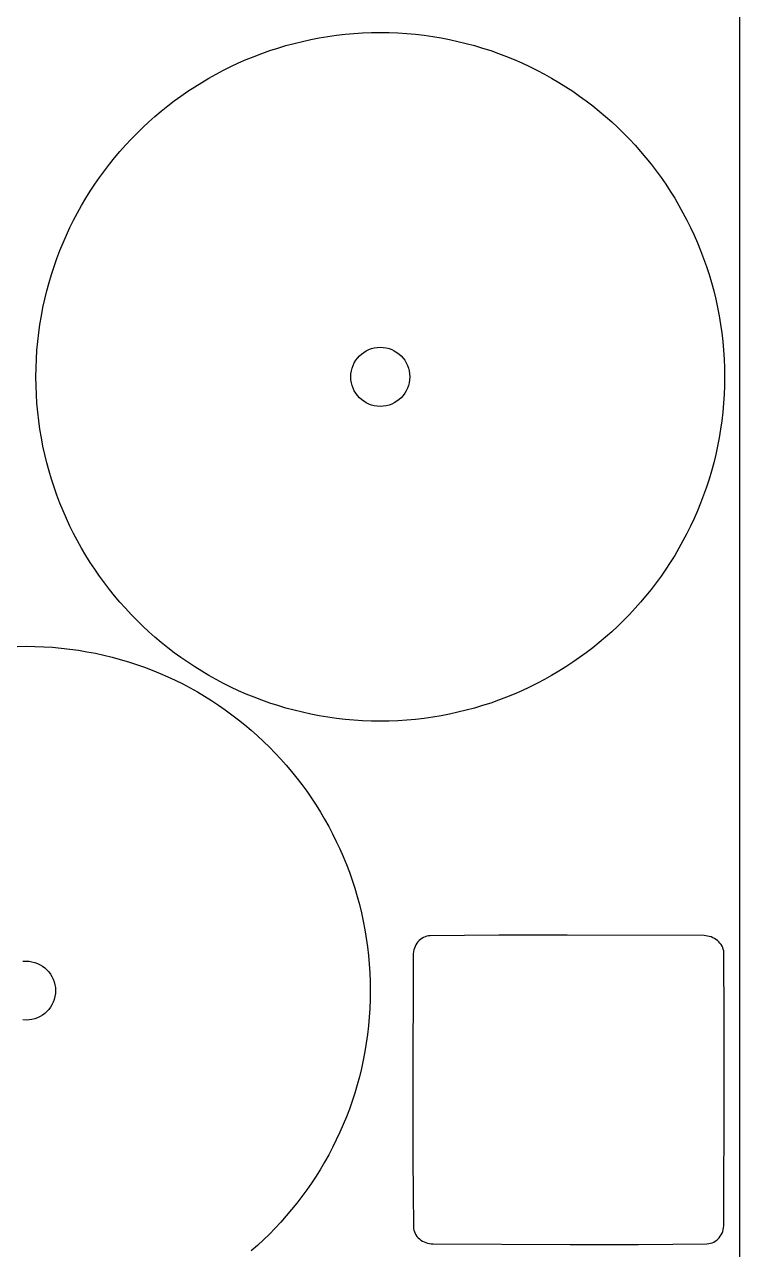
# Model space of a CAD drawing. Extents: x 378 to 958, y 20 to 900.
# Drawn here: x 885.3 to 958, y 658.4 to 782.9 of the extents above; entities that cross this region are included whole.
import ezdxf

# ---------------------------------------------------------------- set-up
doc = ezdxf.new("R2010")
doc.units = 0
doc.layers.get('0').update_dxf_attribs({"linetype": 'CONTINUOUS'})

msp = doc.modelspace()

# ---------------------------------------------------------------- linework, layer by layer
at = {"color": 0}
msp.add_line((958.0131, 900.108069), (958.0131, 20.108069), dxfattribs=at)
at = {"color": 4}
for p, q in [((919.688298, 782.035582), (920.58605, 782.069692)), ((920.58605, 782.069692), (921.48944, 782.081123)), ((921.48944, 782.081123), (922.39283, 782.069692)), ((922.39283, 782.069692), (923.290582, 782.035582)), ((911.907571, 780.753415), (912.742217, 780.979263)), ((912.742217, 780.979263), (913.584973, 781.184906)), ((913.584973, 781.184906), (914.435566, 781.370069)), ((914.435566, 781.370069), (915.293721, 781.534477)), ((915.293721, 781.534477), (916.159162, 781.677857)), ((916.159162, 781.677857), (917.031615, 781.799932)), ((917.031615, 781.799932), (917.910805, 781.900427)), ((917.910805, 781.900427), (918.796458, 781.979069)), ((918.796458, 781.979069), (919.688298, 782.035582)), ((923.290582, 782.035582), (924.182422, 781.979069)), ((924.182422, 781.979069), (925.068075, 781.900427)), ((925.068075, 781.900427), (925.947265, 781.799932)), ((925.947265, 781.799932), (926.819718, 781.677857)), ((926.819718, 781.677857), (927.68516, 781.534477)), ((927.68516, 781.534477), (928.543314, 781.370069)), ((928.543314, 781.370069), (929.393907, 781.184906)), ((929.393907, 781.184906), (930.236663, 780.979263)), ((930.236663, 780.979263), (931.071309, 780.753415)), ((907.865635, 779.330724), (908.655601, 779.653473)), ((908.655601, 779.653473), (909.455052, 779.957392)), ((909.455052, 779.957392), (910.263715, 780.242205)), ((910.263715, 780.242205), (911.081313, 780.507638)), ((911.081313, 780.507638), (911.907571, 780.753415)), ((931.071309, 780.753415), (931.897568, 780.507638)), ((931.897568, 780.507638), (932.715166, 780.242205)), ((932.715166, 780.242205), (933.523828, 779.957392)), ((933.523828, 779.957392), (934.323279, 779.653473)), ((934.323279, 779.653473), (935.113245, 779.330724)), ((905.5554, 778.252242), (906.31526, 778.629834)), ((906.31526, 778.629834), (907.08543, 778.989419)), ((907.08543, 778.989419), (907.865635, 779.330724)), ((935.113245, 779.330724), (935.89345, 778.989419)), ((935.89345, 778.989419), (936.66362, 778.629834)), ((936.66362, 778.629834), (937.42348, 778.252242)), ((903.34043, 777.014179), (904.06771, 777.44414)), ((904.06771, 777.44414), (904.806125, 777.856919)), ((904.806125, 777.856919), (905.5554, 778.252242)), ((937.42348, 778.252242), (938.172755, 777.856919)), ((938.172755, 777.856919), (938.91117, 777.44414)), ((938.91117, 777.44414), (939.63845, 777.014179)), ((901.228146, 775.623957), (901.920373, 776.103813)), ((901.920373, 776.103813), (902.624559, 776.567312)), ((902.624559, 776.567312), (903.34043, 777.014179)), ((939.63845, 777.014179), (940.354321, 776.567312)), ((940.354321, 776.567312), (941.058507, 776.103813)), ((941.058507, 776.103813), (941.750735, 775.623957)), ((899.225968, 774.088996), (899.880668, 774.616274)), ((899.880668, 774.616274), (900.548153, 775.128019)), ((900.548153, 775.128019), (901.228146, 775.623957)), ((941.750735, 775.623957), (942.430728, 775.128019)), ((942.430728, 775.128019), (943.098212, 774.616274)), ((943.098212, 774.616274), (943.752912, 774.088996)), ((897.956019, 772.988944), (898.584327, 773.546461)), ((898.584327, 773.546461), (899.225968, 774.088996)), ((943.752912, 774.088996), (944.394553, 773.546461)), ((944.394553, 773.546461), (945.022861, 772.988944)), ((896.740503, 771.83006), (897.341319, 772.416718)), ((897.341319, 772.416718), (897.956019, 772.988944)), ((945.022861, 772.988944), (945.637561, 772.416718)), ((945.637561, 772.416718), (946.238378, 771.83006)), ((895.581619, 770.614544), (896.153844, 771.229244)), ((896.153844, 771.229244), (896.740503, 771.83006)), ((946.238378, 771.83006), (946.825036, 771.229244)), ((946.825036, 771.229244), (947.397261, 770.614544)), ((894.481566, 769.344594), (895.024101, 769.986236)), ((895.024101, 769.986236), (895.581619, 770.614544)), ((947.397261, 770.614544), (947.954779, 769.986236)), ((947.954779, 769.986236), (948.497314, 769.344594)), ((893.442544, 768.02241), (893.954289, 768.689894)), ((893.954289, 768.689894), (894.481566, 769.344594)), ((948.497314, 769.344594), (949.024591, 768.689894)), ((949.024591, 768.689894), (949.536337, 768.02241)), ((892.46675, 766.65019), (892.946606, 767.342417)), ((892.946606, 767.342417), (893.442544, 768.02241)), ((949.536337, 768.02241), (950.032275, 767.342417)), ((950.032275, 767.342417), (950.51213, 766.65019)), ((891.556383, 765.230133), (892.003251, 765.946004)), ((892.003251, 765.946004), (892.46675, 766.65019)), ((950.51213, 766.65019), (950.975629, 765.946004)), ((950.975629, 765.946004), (951.422497, 765.230133)), ((891.126423, 764.502852), (891.556383, 765.230133)), ((951.422497, 765.230133), (951.852457, 764.502852)), ((890.318321, 763.015162), (890.713644, 763.764437)), ((890.713644, 763.764437), (891.126423, 764.502852)), ((951.852457, 764.502852), (952.265237, 763.764437)), ((952.265237, 763.764437), (952.660559, 763.015162)), ((889.581143, 761.485133), (889.940729, 762.255303)), ((889.940729, 762.255303), (890.318321, 763.015162)), ((952.660559, 763.015162), (953.038151, 762.255303)), ((953.038151, 762.255303), (953.397737, 761.485133)), ((889.239839, 760.704927), (889.581143, 761.485133)), ((953.397737, 761.485133), (953.739042, 760.704927)), ((888.613171, 759.11551), (888.917089, 759.914961)), ((888.917089, 759.914961), (889.239839, 760.704927)), ((953.739042, 760.704927), (954.061791, 759.914961)), ((954.061791, 759.914961), (954.365709, 759.11551)), ((888.328358, 758.306848), (888.613171, 759.11551)), ((954.365709, 759.11551), (954.650522, 758.306848)), ((887.817147, 756.662991), (888.062925, 757.48925)), ((888.062925, 757.48925), (888.328358, 758.306848)), ((954.650522, 758.306848), (954.915955, 757.48925)), ((954.915955, 757.48925), (955.161733, 756.662991)), ((887.5913, 755.828346), (887.817147, 756.662991)), ((955.161733, 756.662991), (955.38758, 755.828346)), ((887.200494, 754.134997), (887.385657, 754.985589)), ((887.385657, 754.985589), (887.5913, 755.828346)), ((955.38758, 755.828346), (955.593223, 754.985589)), ((955.593223, 754.985589), (955.778386, 754.134997)), ((887.036085, 753.276842), (887.200494, 754.134997)), ((955.778386, 754.134997), (955.942795, 753.276842)), ((886.770631, 751.538947), (886.892706, 752.411401)), ((886.892706, 752.411401), (887.036085, 753.276842)), ((955.942795, 753.276842), (956.086174, 752.411401)), ((956.086174, 752.411401), (956.208249, 751.538947)), ((886.670135, 750.659757), (886.770631, 751.538947)), ((956.208249, 751.538947), (956.308745, 750.659757)), ((886.53498, 748.882265), (886.591493, 749.774105)), ((886.591493, 749.774105), (886.670135, 750.659757)), ((956.308745, 750.659757), (956.387387, 749.774105)), ((956.387387, 749.774105), (956.4439, 748.882265)), ((886.500871, 747.984512), (886.53498, 748.882265)), ((956.4439, 748.882265), (956.478009, 747.984512)), ((886.48944, 747.081123), (886.500871, 747.984512)), ((956.478009, 747.984512), (956.48944, 747.081123)), ((886.500871, 746.177733), (886.48944, 747.081123)), ((886.53498, 745.27998), (886.500871, 746.177733)), ((956.478009, 746.177733), (956.4439, 745.27998)), ((956.48944, 747.081123), (956.478009, 746.177733)), ((886.591493, 744.38814), (886.53498, 745.27998)), ((956.4439, 745.27998), (956.387387, 744.38814)), ((886.670135, 743.502488), (886.591493, 744.38814)), ((886.770631, 742.623298), (886.670135, 743.502488)), ((956.308745, 743.502488), (956.208249, 742.623298)), ((956.387387, 744.38814), (956.308745, 743.502488)), ((886.892706, 741.750844), (886.770631, 742.623298)), ((956.208249, 742.623298), (956.086174, 741.750844)), ((887.036085, 740.885403), (886.892706, 741.750844)), ((956.086174, 741.750844), (955.942795, 740.885403)), ((887.200494, 740.027248), (887.036085, 740.885403)), ((887.385657, 739.176656), (887.200494, 740.027248)), ((955.778386, 740.027248), (955.593223, 739.176656)), ((955.942795, 740.885403), (955.778386, 740.027248)), ((887.5913, 738.333899), (887.385657, 739.176656)), ((955.593223, 739.176656), (955.38758, 738.333899)), ((887.817147, 737.499254), (887.5913, 738.333899)), ((888.062925, 736.672995), (887.817147, 737.499254)), ((955.161733, 737.499254), (954.915955, 736.672995)), ((955.38758, 738.333899), (955.161733, 737.499254)), ((888.328358, 735.855397), (888.062925, 736.672995)), ((954.915955, 736.672995), (954.650522, 735.855397)), ((888.613171, 735.046735), (888.328358, 735.855397)), ((888.917089, 734.247284), (888.613171, 735.046735)), ((954.365709, 735.046735), (954.061791, 734.247284)), ((954.650522, 735.855397), (954.365709, 735.046735)), ((889.239839, 733.457318), (888.917089, 734.247284)), ((954.061791, 734.247284), (953.739042, 733.457318)), ((889.581143, 732.677113), (889.239839, 733.457318)), ((889.940729, 731.906942), (889.581143, 732.677113)), ((953.397737, 732.677113), (953.038151, 731.906942)), ((953.739042, 733.457318), (953.397737, 732.677113)), ((890.318321, 731.147083), (889.940729, 731.906942)), ((890.713644, 730.397808), (890.318321, 731.147083)), ((952.660559, 731.147083), (952.265237, 730.397808)), ((953.038151, 731.906942), (952.660559, 731.147083)), ((891.126423, 729.659393), (890.713644, 730.397808)), ((952.265237, 730.397808), (951.852457, 729.659393)), ((891.556383, 728.932112), (891.126423, 729.659393)), ((892.003251, 728.216242), (891.556383, 728.932112)), ((951.422497, 728.932112), (950.975629, 728.216242)), ((951.852457, 729.659393), (951.422497, 728.932112)), ((892.46675, 727.512055), (892.003251, 728.216242)), ((892.946606, 726.819828), (892.46675, 727.512055)), ((950.51213, 727.512055), (950.032275, 726.819828)), ((950.975629, 728.216242), (950.51213, 727.512055)), ((893.442544, 726.139835), (892.946606, 726.819828)), ((893.954289, 725.472351), (893.442544, 726.139835)), ((949.536337, 726.139835), (949.024591, 725.472351)), ((950.032275, 726.819828), (949.536337, 726.139835)), ((894.481566, 724.817651), (893.954289, 725.472351)), ((895.024101, 724.176009), (894.481566, 724.817651)), ((948.497314, 724.817651), (947.954779, 724.176009)), ((949.024591, 725.472351), (948.497314, 724.817651)), ((895.581619, 723.547701), (895.024101, 724.176009)), ((896.153844, 722.933001), (895.581619, 723.547701)), ((947.397261, 723.547701), (946.825036, 722.933001)), ((947.954779, 724.176009), (947.397261, 723.547701)), ((896.740503, 722.332185), (896.153844, 722.933001)), ((897.341319, 721.745527), (896.740503, 722.332185)), ((946.238378, 722.332185), (945.637561, 721.745527)), ((946.825036, 722.933001), (946.238378, 722.332185)), ((897.956019, 721.173301), (897.341319, 721.745527)), ((898.584327, 720.615784), (897.956019, 721.173301)), ((945.022861, 721.173301), (944.394553, 720.615784)), ((945.637561, 721.745527), (945.022861, 721.173301)), ((899.225968, 720.073249), (898.584327, 720.615784)), ((899.880668, 719.545971), (899.225968, 720.073249)), ((943.752912, 720.073249), (943.098212, 719.545971)), ((944.394553, 720.615784), (943.752912, 720.073249)), ((884.571877, 719.672841), (885.475267, 719.684272)), ((885.475267, 719.684272), (886.378657, 719.672841)), ((886.378657, 719.672841), (887.276409, 719.638732)), ((887.276409, 719.638732), (888.168249, 719.582219)), ((888.168249, 719.582219), (889.053901, 719.503577)), ((889.053901, 719.503577), (889.933092, 719.403081)), ((889.933092, 719.403081), (890.805545, 719.281006)), ((890.805545, 719.281006), (891.670986, 719.137627)), ((891.670986, 719.137627), (892.529141, 718.973218)), ((892.529141, 718.973218), (893.379734, 718.788055)), ((893.379734, 718.788055), (894.22249, 718.582412)), ((894.22249, 718.582412), (895.057135, 718.356565)), ((900.548153, 719.034226), (899.880668, 719.545971)), ((901.228146, 718.538288), (900.548153, 719.034226)), ((901.920373, 718.058432), (901.228146, 718.538288)), ((941.750735, 718.538288), (941.058507, 718.058432)), ((942.430728, 719.034226), (941.750735, 718.538288)), ((943.098212, 719.545971), (942.430728, 719.034226)), ((895.057135, 718.356565), (895.883394, 718.110787)), ((895.883394, 718.110787), (896.700992, 717.845354)), ((896.700992, 717.845354), (897.509654, 717.560541)), ((897.509654, 717.560541), (898.309106, 717.256623)), ((902.624559, 717.594933), (901.920373, 718.058432)), ((903.34043, 717.148066), (902.624559, 717.594933)), ((940.354321, 717.594933), (939.63845, 717.148066)), ((941.058507, 718.058432), (940.354321, 717.594933)), ((898.309106, 717.256623), (899.099072, 716.933874)), ((899.099072, 716.933874), (899.879277, 716.592569)), ((899.879277, 716.592569), (900.649447, 716.232983)), ((900.649447, 716.232983), (901.409307, 715.855391)), ((904.06771, 716.718105), (903.34043, 717.148066)), ((904.806125, 716.305326), (904.06771, 716.718105)), ((905.5554, 715.910003), (904.806125, 716.305326)), ((938.172755, 716.305326), (937.42348, 715.910003)), ((938.91117, 716.718105), (938.172755, 716.305326)), ((939.63845, 717.148066), (938.91117, 716.718105)), ((901.409307, 715.855391), (902.158582, 715.460069)), ((902.158582, 715.460069), (902.896997, 715.047289)), ((902.896997, 715.047289), (903.624277, 714.617329)), ((906.31526, 715.532411), (905.5554, 715.910003)), ((907.08543, 715.172826), (906.31526, 715.532411)), ((907.865635, 714.831521), (907.08543, 715.172826)), ((908.655601, 714.508772), (907.865635, 714.831521)), ((935.113245, 714.831521), (934.323279, 714.508772)), ((935.89345, 715.172826), (935.113245, 714.831521)), ((936.66362, 715.532411), (935.89345, 715.172826)), ((937.42348, 715.910003), (936.66362, 715.532411)), ((903.624277, 714.617329), (904.340148, 714.170462)), ((904.340148, 714.170462), (905.044334, 713.706963)), ((905.044334, 713.706963), (905.736561, 713.227107)), ((909.455052, 714.204853), (908.655601, 714.508772)), ((910.263715, 713.92004), (909.455052, 714.204853)), ((911.081313, 713.654608), (910.263715, 713.92004)), ((911.907571, 713.40883), (911.081313, 713.654608)), ((931.897568, 713.654608), (931.071309, 713.40883)), ((932.715166, 713.92004), (931.897568, 713.654608)), ((933.523828, 714.204853), (932.715166, 713.92004)), ((934.323279, 714.508772), (933.523828, 714.204853)), ((905.736561, 713.227107), (906.416554, 712.731169)), ((906.416554, 712.731169), (907.084038, 712.219424)), ((912.742217, 713.182982), (911.907571, 713.40883)), ((913.584973, 712.977339), (912.742217, 713.182982)), ((914.435566, 712.792176), (913.584973, 712.977339)), ((915.293721, 712.627768), (914.435566, 712.792176)), ((916.159162, 712.484388), (915.293721, 712.627768)), ((917.031615, 712.362314), (916.159162, 712.484388)), ((917.910805, 712.261818), (917.031615, 712.362314)), ((925.947265, 712.362314), (925.068075, 712.261818)), ((926.819718, 712.484388), (925.947265, 712.362314)), ((927.68516, 712.627768), (926.819718, 712.484388)), ((928.543314, 712.792176), (927.68516, 712.627768)), ((929.393907, 712.977339), (928.543314, 712.792176)), ((930.236663, 713.182982), (929.393907, 712.977339)), ((931.071309, 713.40883), (930.236663, 713.182982)), ((907.084038, 712.219424), (907.738739, 711.692146)), ((907.738739, 711.692146), (908.38038, 711.149611)), ((908.38038, 711.149611), (909.008688, 710.592093)), ((918.796458, 712.183176), (917.910805, 712.261818)), ((919.688298, 712.126663), (918.796458, 712.183176)), ((920.58605, 712.092553), (919.688298, 712.126663)), ((921.48944, 712.081123), (920.58605, 712.092553)), ((922.39283, 712.092553), (921.48944, 712.081123)), ((923.290582, 712.126663), (922.39283, 712.092553)), ((924.182422, 712.183176), (923.290582, 712.126663)), ((925.068075, 712.261818), (924.182422, 712.183176)), ((909.008688, 710.592093), (909.623388, 710.019868)), ((909.623388, 710.019868), (910.224204, 709.43321)), ((910.224204, 709.43321), (910.810863, 708.832393)), ((910.810863, 708.832393), (911.383088, 708.217694)), ((911.383088, 708.217694), (911.940606, 707.589385)), ((911.940606, 707.589385), (912.483141, 706.947744)), ((912.483141, 706.947744), (913.010418, 706.293044)), ((913.010418, 706.293044), (913.522163, 705.62556)), ((913.522163, 705.62556), (914.018101, 704.945567)), ((914.018101, 704.945567), (914.497957, 704.25334)), ((914.497957, 704.25334), (914.961456, 703.549153)), ((914.961456, 703.549153), (915.408324, 702.833282)), ((915.408324, 702.833282), (915.838284, 702.106002)), ((915.838284, 702.106002), (916.251063, 701.367587)), ((916.251063, 701.367587), (916.646386, 700.618312)), ((916.646386, 700.618312), (917.023978, 699.858452)), ((917.023978, 699.858452), (917.383564, 699.088282)), ((917.383564, 699.088282), (917.724868, 698.308077)), ((917.724868, 698.308077), (918.047617, 697.518111)), ((918.047617, 697.518111), (918.351536, 696.71866)), ((918.351536, 696.71866), (918.636349, 695.909998)), ((918.636349, 695.909998), (918.901782, 695.0924)), ((918.901782, 695.0924), (919.14756, 694.266141)), ((919.14756, 694.266141), (919.373407, 693.431496)), ((919.373407, 693.431496), (919.57905, 692.588739)), ((919.57905, 692.588739), (919.764213, 691.738146)), ((919.764213, 691.738146), (919.928622, 690.879992)), ((919.928622, 690.879992), (920.072001, 690.01455)), ((920.072001, 690.01455), (920.194076, 689.142097)), ((925.723629, 689.992188), (925.580637, 689.888116)), ((925.876717, 690.080461), (925.723629, 689.992188)), ((926.039295, 690.15175), (925.876717, 690.080461)), ((926.21076, 690.204875), (926.039295, 690.15175)), ((926.390507, 690.238652), (926.21076, 690.204875)), ((926.577932, 690.251898), (926.390507, 690.238652)), ((930.055915, 690.289646), (926.577932, 690.251898)), ((933.534042, 690.310839), (930.055915, 690.289646)), ((940.490582, 690.316473), (933.534042, 690.310839)), ((954.403832, 690.271098), (940.490582, 690.316473)), ((954.583388, 690.261978), (954.403832, 690.271098)), ((954.763665, 690.235927), (954.583388, 690.261978)), ((954.942976, 690.193728), (954.763665, 690.235927)), ((955.119629, 690.136164), (954.942976, 690.193728)), ((955.291936, 690.064019), (955.119629, 690.136164)), ((955.458207, 689.978075), (955.291936, 690.064019)), ((955.616752, 689.879115), (955.458207, 689.978075)), ((920.194076, 689.142097), (920.294572, 688.262907)), ((924.913134, 688.816518), (924.872664, 688.628609)), ((924.968535, 688.998086), (924.913134, 688.816518)), ((925.038262, 689.17213), (924.968535, 688.998086)), ((925.121711, 689.337469), (925.038262, 689.17213)), ((925.218278, 689.492919), (925.121711, 689.337469)), ((925.327357, 689.637298), (925.218278, 689.492919)), ((925.448345, 689.769425), (925.327357, 689.637298)), ((925.580637, 689.888116), (925.448345, 689.769425)), ((955.765882, 689.767923), (955.616752, 689.879115)), ((955.903908, 689.645282), (955.765882, 689.767923)), ((956.029139, 689.511975), (955.903908, 689.645282)), ((956.139886, 689.368785), (956.029139, 689.511975)), ((956.23446, 689.216495), (956.139886, 689.368785)), ((956.311171, 689.055888), (956.23446, 689.216495)), ((956.36833, 688.887748), (956.311171, 689.055888)), ((956.404247, 688.712857), (956.36833, 688.887748)), ((956.417232, 688.531998), (956.404247, 688.712857)), ((920.294572, 688.262907), (920.373214, 687.377254)), ((924.838932, 688.238498), (924.792132, 674.473748)), ((924.847728, 688.435542), (924.838932, 688.238498)), ((924.872664, 688.628609), (924.847728, 688.435542)), ((956.445082, 681.640619), (956.417232, 688.531998)), ((920.373214, 687.377254), (920.429727, 686.485414)), ((920.429727, 686.485414), (920.463836, 685.587662)), ((920.463836, 685.587662), (920.475267, 684.684272)), ((920.463836, 683.780882), (920.429727, 682.88313)), ((920.475267, 684.684272), (920.463836, 683.780882)), ((920.429727, 682.88313), (920.373214, 681.99129)), ((920.373214, 681.99129), (920.294572, 681.105637)), ((956.455307, 674.749136), (956.445082, 681.640619)), ((920.194076, 680.226447), (920.072001, 679.353994)), ((920.294572, 681.105637), (920.194076, 680.226447)), ((920.072001, 679.353994), (919.928622, 678.488553)), ((919.764213, 677.630398), (919.57905, 676.779805)), ((919.928622, 678.488553), (919.764213, 677.630398)), ((919.57905, 676.779805), (919.373407, 675.937049)), ((919.14756, 675.102404), (918.901782, 674.276145)), ((919.373407, 675.937049), (919.14756, 675.102404)), ((918.901782, 674.276145), (918.636349, 673.458547)), ((924.792132, 674.473748), (924.798854, 667.591458)), ((956.436532, 660.966198), (956.455307, 674.749136)), ((918.351536, 672.649885), (918.047617, 671.850433)), ((918.636349, 673.458547), (918.351536, 672.649885)), ((918.047617, 671.850433), (917.724868, 671.060467)), ((917.383564, 670.280262), (917.023978, 669.510092)), ((917.724868, 671.060467), (917.383564, 670.280262)), ((916.646386, 668.750232), (916.251063, 668.000957)), ((917.023978, 669.510092), (916.646386, 668.750232)), ((916.251063, 668.000957), (915.838284, 667.262542)), ((924.798854, 667.591458), (924.820401, 664.150457)), ((915.408324, 666.535262), (914.961456, 665.819391)), ((915.838284, 667.262542), (915.408324, 666.535262)), ((914.497957, 665.115205), (914.018101, 664.422978)), ((914.961456, 665.819391), (914.497957, 665.115205)), ((913.522163, 663.742985), (913.010418, 663.075501)), ((914.018101, 664.422978), (913.522163, 663.742985)), ((924.820401, 664.150457), (924.858132, 660.709598)), ((913.010418, 663.075501), (912.483141, 662.4208)), ((911.940606, 661.779159), (911.383088, 661.150851)), ((912.483141, 662.4208), (911.940606, 661.779159)), ((910.810863, 660.536151), (910.224204, 659.935335)), ((911.383088, 661.150851), (910.810863, 660.536151)), ((924.858132, 660.709598), (924.871477, 660.521057)), ((924.871477, 660.521057), (924.905496, 660.33963)), ((924.905496, 660.33963), (924.958984, 660.16601)), ((924.958984, 660.16601), (925.030737, 660.000886)), ((956.153625, 659.867228), (956.237094, 660.032567)), ((956.237094, 660.032567), (956.306843, 660.206611)), ((956.306843, 660.206611), (956.362267, 660.388179)), ((956.362267, 660.388179), (956.402759, 660.576087)), ((956.402759, 660.576087), (956.427716, 660.769155)), ((956.427716, 660.769155), (956.436532, 660.966198)), ((909.008688, 658.776451), (908.38038, 658.218933)), ((909.623388, 659.348676), (909.008688, 658.776451)), ((910.224204, 659.935335), (909.623388, 659.348676)), ((925.030737, 660.000886), (925.119549, 659.844949)), ((925.119549, 659.844949), (925.224216, 659.698891)), ((925.224216, 659.698891), (925.343533, 659.563402)), ((925.343533, 659.563402), (925.476295, 659.439173)), ((925.476295, 659.439173), (925.621297, 659.326895)), ((925.621297, 659.326895), (925.777334, 659.227258)), ((925.777334, 659.227258), (925.943202, 659.140954)), ((925.943202, 659.140954), (926.117696, 659.068673)), ((926.117696, 659.068673), (926.299611, 659.011106)), ((926.299611, 659.011106), (926.487742, 658.968944)), ((926.487742, 658.968944), (926.680884, 658.942878)), ((926.680884, 658.942878), (926.877832, 658.933598)), ((926.877832, 658.933598), (940.787932, 658.884323)), ((940.787932, 658.884323), (947.742898, 658.892395)), ((947.742898, 658.892395), (951.220236, 658.914625)), ((951.220236, 658.914625), (954.697432, 658.952798)), ((954.697432, 658.952798), (954.884824, 658.966045)), ((954.884824, 658.966045), (955.064547, 658.999822)), ((955.064547, 658.999822), (955.235996, 659.052946)), ((955.235996, 659.052946), (955.398565, 659.124236)), ((955.398565, 659.124236), (955.55165, 659.212508)), ((955.55165, 659.212508), (955.694644, 659.316581)), ((955.694644, 659.316581), (955.826945, 659.435272)), ((955.826945, 659.435272), (955.947945, 659.567398)), ((955.947945, 659.567398), (956.05704, 659.711778)), ((956.05704, 659.711778), (956.153625, 659.867228))]:
    msp.add_line(p, q, dxfattribs=at)
at = {"color": 7}
for p, q in [((919.812091, 749.568782), (920.059442, 749.719048)), ((920.059442, 749.719048), (920.321685, 749.845374)), ((920.321685, 749.845374), (920.597315, 749.946252)), ((920.597315, 749.946252), (920.884822, 750.020175)), ((920.884822, 750.020175), (921.1827, 750.065634)), ((921.1827, 750.065634), (921.48944, 750.081123)), ((921.48944, 750.081123), (921.79618, 750.065634)), ((921.79618, 750.065634), (922.094058, 750.020175)), ((922.094058, 750.020175), (922.381565, 749.946252)), ((922.381565, 749.946252), (922.657195, 749.845374)), ((922.657195, 749.845374), (922.919438, 749.719048)), ((922.919438, 749.719048), (923.166789, 749.568782)), ((918.725189, 748.248877), (918.851515, 748.511121)), ((918.851515, 748.511121), (919.001781, 748.758471)), ((919.001781, 748.758471), (919.174479, 748.98942)), ((919.174479, 748.98942), (919.368103, 749.20246)), ((919.368103, 749.20246), (919.581142, 749.396083)), ((919.581142, 749.396083), (919.812091, 749.568782)), ((923.166789, 749.568782), (923.397738, 749.396083)), ((923.397738, 749.396083), (923.610778, 749.20246)), ((923.610778, 749.20246), (923.804401, 748.98942)), ((923.804401, 748.98942), (923.977099, 748.758471)), ((923.977099, 748.758471), (924.127365, 748.511121)), ((924.127365, 748.511121), (924.253692, 748.248877)), ((918.48944, 747.081123), (918.504928, 747.387863)), ((918.504928, 747.387863), (918.550388, 747.68574)), ((918.550388, 747.68574), (918.62431, 747.973248)), ((918.62431, 747.973248), (918.725189, 748.248877)), ((924.253692, 748.248877), (924.35457, 747.973248)), ((924.35457, 747.973248), (924.428493, 747.68574)), ((924.428493, 747.68574), (924.473952, 747.387863)), ((924.473952, 747.387863), (924.48944, 747.081123)), ((918.504928, 746.774382), (918.48944, 747.081123)), ((918.550388, 746.476505), (918.504928, 746.774382)), ((918.62431, 746.188997), (918.550388, 746.476505)), ((918.725189, 745.913368), (918.62431, 746.188997)), ((924.35457, 746.188997), (924.253692, 745.913368)), ((924.428493, 746.476505), (924.35457, 746.188997)), ((924.473952, 746.774382), (924.428493, 746.476505)), ((924.48944, 747.081123), (924.473952, 746.774382)), ((918.851515, 745.651124), (918.725189, 745.913368)), ((919.001781, 745.403774), (918.851515, 745.651124)), ((919.174479, 745.172825), (919.001781, 745.403774)), ((919.368103, 744.959785), (919.174479, 745.172825)), ((919.581142, 744.766162), (919.368103, 744.959785)), ((919.812091, 744.593463), (919.581142, 744.766162)), ((923.397738, 744.766162), (923.166789, 744.593463)), ((923.610778, 744.959785), (923.397738, 744.766162)), ((923.804401, 745.172825), (923.610778, 744.959785)), ((923.977099, 745.403774), (923.804401, 745.172825)), ((924.127365, 745.651124), (923.977099, 745.403774)), ((924.253692, 745.913368), (924.127365, 745.651124)), ((920.059442, 744.443197), (919.812091, 744.593463)), ((920.321685, 744.316871), (920.059442, 744.443197)), ((920.597315, 744.215993), (920.321685, 744.316871)), ((920.884822, 744.14207), (920.597315, 744.215993)), ((921.1827, 744.096611), (920.884822, 744.14207)), ((921.48944, 744.081123), (921.1827, 744.096611)), ((921.79618, 744.096611), (921.48944, 744.081123)), ((922.094058, 744.14207), (921.79618, 744.096611)), ((922.381565, 744.215993), (922.094058, 744.14207)), ((922.657195, 744.316871), (922.381565, 744.215993)), ((922.919438, 744.443197), (922.657195, 744.316871)), ((923.166789, 744.593463), (922.919438, 744.443197)), ((885.168527, 687.668784), (885.475267, 687.684272)), ((885.475267, 687.684272), (885.782007, 687.668784)), ((885.782007, 687.668784), (886.079885, 687.623325)), ((886.079885, 687.623325), (886.367392, 687.549402)), ((886.367392, 687.549402), (886.643022, 687.448524)), ((886.643022, 687.448524), (886.905265, 687.322198)), ((886.905265, 687.322198), (887.152615, 687.171931)), ((887.152615, 687.171931), (887.383564, 686.999233)), ((887.383564, 686.999233), (887.596604, 686.80561)), ((887.596604, 686.80561), (887.790227, 686.59257)), ((887.790227, 686.59257), (887.962926, 686.361621)), ((887.962926, 686.361621), (888.113192, 686.114271)), ((888.113192, 686.114271), (888.239518, 685.852027)), ((888.239518, 685.852027), (888.340397, 685.576397)), ((888.340397, 685.576397), (888.414319, 685.28889)), ((888.414319, 685.28889), (888.459779, 684.991012)), ((888.459779, 684.991012), (888.475267, 684.684272)), ((888.340397, 683.792147), (888.239518, 683.516517)), ((888.414319, 684.079654), (888.340397, 683.792147)), ((888.459779, 684.377532), (888.414319, 684.079654)), ((888.475267, 684.684272), (888.459779, 684.377532)), ((887.596604, 682.562935), (887.383564, 682.369312)), ((887.790227, 682.775975), (887.596604, 682.562935)), ((887.962926, 683.006923), (887.790227, 682.775975)), ((888.113192, 683.254274), (887.962926, 683.006923)), ((888.239518, 683.516517), (888.113192, 683.254274)), ((885.475267, 681.684272), (885.168527, 681.69976)), ((885.782007, 681.69976), (885.475267, 681.684272)), ((886.079885, 681.74522), (885.782007, 681.69976)), ((886.367392, 681.819142), (886.079885, 681.74522)), ((886.643022, 681.920021), (886.367392, 681.819142)), ((886.905265, 682.046347), (886.643022, 681.920021)), ((887.152615, 682.196613), (886.905265, 682.046347)), ((887.383564, 682.369312), (887.152615, 682.196613))]:
    msp.add_line(p, q, dxfattribs=at)

doc.saveas('drawing.dxf')
